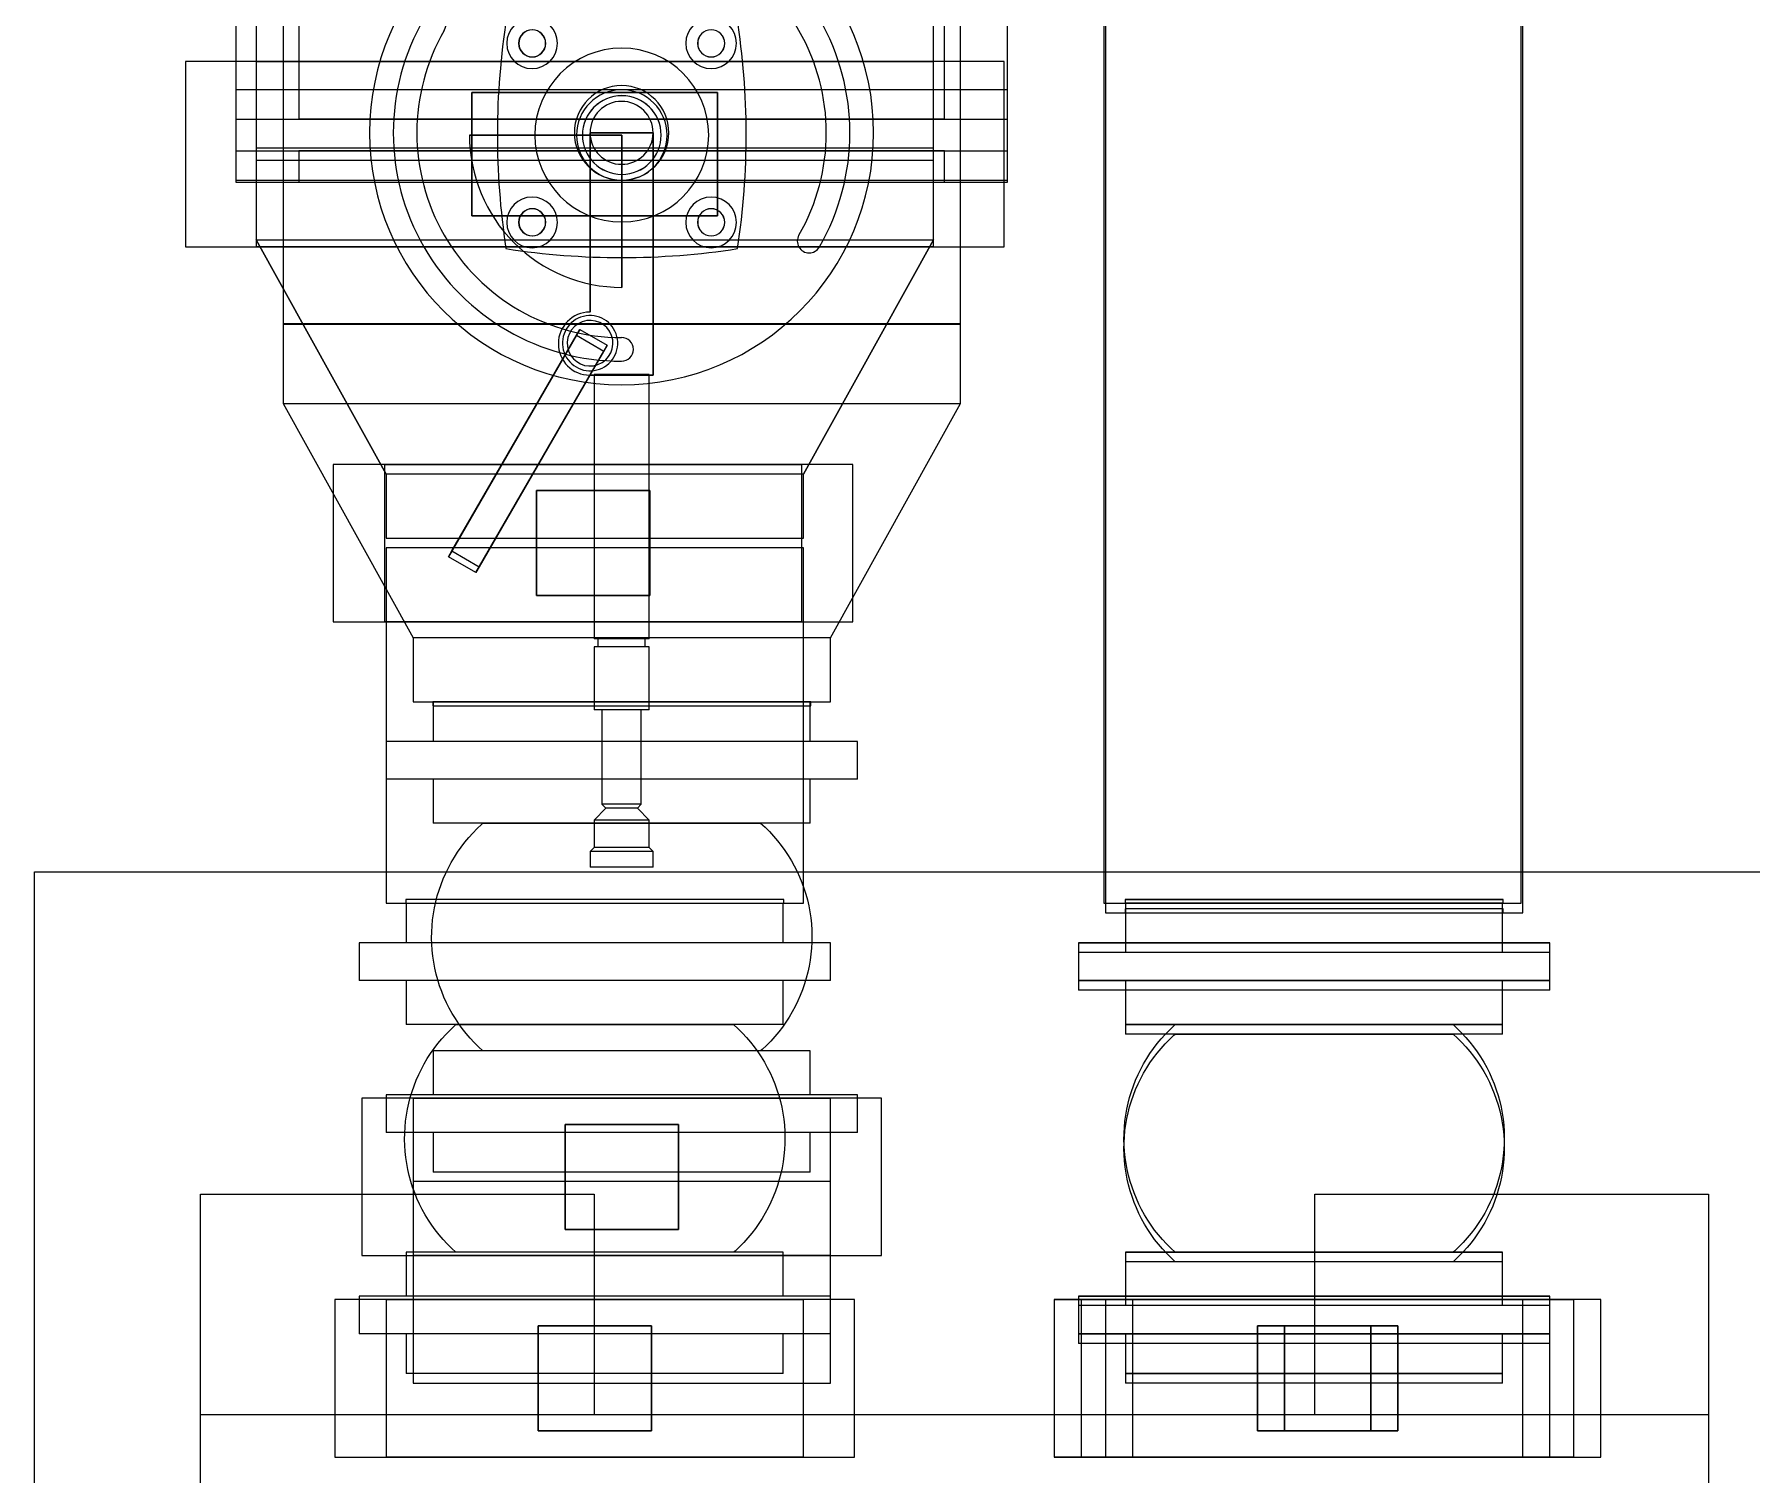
# Model space of a CAD drawing. Header units: metres. Extents: x 31.9 to 125.9, y -29 to 44.
# Drawn here: x 74.252 to 74.945, y -6.137 to -5.556 of the extents above; entities that cross this region are included whole.
import ezdxf

# ---------------------------------------------------------------- set-up
doc = ezdxf.new("R2010")
doc.units = ezdxf.units.M
for name, color, linetype, lineweight in [('A-FLOR', 7, 'Continuous', 9), ('M-EQPM', 7, 'Continuous', 18), ('P-PIPE', 7, 'Continuous', 18)]:
    doc.layers.add(name, color=color, linetype=linetype, lineweight=lineweight)

# ---------------------------------------------------------------- blocks, each defined once
blk = doc.blocks.new('Heat_Exchanger-Plate_and_Frame-Taco-PF060_062 - PF060_062F-1966333-NIVEL 09')
at = {"layer": 'M-EQPM', "color": 11, "true_color": 0xff8080}
for p, q in [((-0.304, -1.32), (-0.304, -1.193)), ((0.304, -1.193), (0.304, -1.32)), ((0.304, -1.2311), (-0.304, -1.2311)), ((-0.14525, -1.2311), (-0.14525, -1.32)), ((0.14525, -1.32), (0.14525, -1.2311)), ((-0.14525, -1.32), (-0.304, -1.32)), ((0.304, -1.32), (0.14525, -1.32))]:
    blk.add_line(p, q, dxfattribs=at)
blk = doc.blocks.new('Victaulic-IPS-Vic-300 MasterSeal Butterfly Valve LH - Standard-2399151-NIVEL 09')
at = {"layer": 'P-PIPE', "color": 11, "true_color": 0xff8080}
for p, q in [((-0.00546, 0.15557), (-0.04966, 0.15557)), ((-0.04966, 0), (-0.04966, 0.15557)), ((-0.01737, 0.15557), (-0.01737, -0.15558)), ((0.01915, 0.15557), (-0.01737, 0.15557)), ((0.01915, 0.15557), (-0.01737, 0.15557)), ((-0.00546, 0), (-0.00546, 0.15557)), ((0.01994, 0.15557), (0.00724, 0.15557)), ((0.00724, 0), (0.00724, 0.15557)), ((0.01915, -0.15558), (0.01915, 0.15557)), ((0.01994, 0), (0.01994, 0.15557)), ((0.07709, 0.13652), (-0.08547, 0.13652)), ((-0.08547, 0.13652), (-0.08547, -0.13653)), ((-0.08547, 0.13652), (-0.08547, -0.13653)), ((0.07709, -0.13653), (0.07709, 0.13652)), ((0.07709, -0.13653), (0.07709, 0.13652)), ((-0.00546, 0.13018), (-0.04966, 0.13018)), ((-0.04966, 0), (-0.04966, 0.13018)), ((-0.00546, 0.13018), (-0.00546, 0)), ((0.01994, 0.13018), (0.00724, 0.13018)), ((0.00724, 0.13018), (0.00724, 0)), ((0.01994, 0), (0.01994, 0.13018)), ((-0.09409, 0.04555), (-0.09543, 0.04268)), ((-0.09543, 0.04268), (-0.08392, 0.03731)), ((-0.08258, 0.04019), (-0.09409, 0.04555)), ((-0.07879, 0.03842), (-0.09151, 0.04435)), ((-0.09285, 0.04148), (-0.08013, 0.03554)), ((-0.08392, 0.03731), (-0.08258, 0.04019)), ((-0.08258, 0.04019), (-0.08392, 0.03731)), ((-0.07545, 0.03336), (-0.08392, 0.03731)), ((-0.08258, 0.04019), (-0.07411, 0.03624)), ((-0.08013, 0.03554), (-0.07924, 0.03513)), ((-0.07924, 0.03513), (-0.06652, 0.02919)), ((-0.0779, 0.038), (-0.07879, 0.03842)), ((-0.06517, 0.03207), (-0.0779, 0.038)), ((-0.07411, 0.03624), (-0.07545, 0.03336)), ((-0.07545, 0.03336), (-0.07411, 0.03624)), ((-0.0626, 0.03087), (-0.07411, 0.03624)), ((-0.07545, 0.03336), (-0.06394, 0.02799)), ((-0.06394, 0.02799), (-0.0626, 0.03087)), ((0.09771, 0.01263), (0, 0.01263)), ((0, 0.01263), (0, -0.01277)), ((0, -0.01277), (0, 0.01263)), ((0, 0.01263), (0.09771, 0.01263)), ((0.20409, 0.01104), (0.09752, 0.01104)), ((0.09752, 0.01104), (0.09752, -0.00007)), ((0.09771, -0.01288), (0.09771, 0.01263)), ((0.09771, 0.01263), (0.09771, -0.01288)), ((0.20409, 0.01104), (0.20409, -0.00007)), ((0.20726, 0.00945), (0.20409, 0.00945)), ((0.20409, 0.00945), (0.20409, -0.00007)), ((0.23266, 0.01104), (0.20726, 0.01104)), ((0.20726, 0.01104), (0.20726, -0.00007)), ((0.20726, 0.00945), (0.20726, -0.00007)), ((0.23266, 0.01104), (0.23266, -0.00007)), ((0.27076, 0.00787), (0.23266, 0.00787)), ((0.23266, 0.00787), (0.23266, -0.00007)), ((0.27235, 0.00628), (0.27076, 0.00787)), ((0.27076, 0.00787), (0.27076, -0.00007)), ((0.27711, 0.01104), (0.27235, 0.00628)), ((0.28823, 0.01104), (0.27711, 0.01104)), ((0.27711, 0.01104), (0.27711, -0.00007)), ((0.28981, 0.01263), (0.28823, 0.01104)), ((0.28823, 0.01104), (0.28823, -0.00007)), ((0.29616, 0.01263), (0.28981, 0.01263)), ((0.28981, 0.01263), (0.28981, -0.00007)), ((0.29616, 0.01263), (0.29616, -0.00007)), ((0.27235, 0.00628), (0.27235, -0.00007)), ((-0.04966, -0.15558), (-0.04966, 0)), ((-0.04966, -0.13018), (-0.04966, 0)), ((-0.00546, 0), (-0.00546, -0.13018)), ((-0.00546, -0.15558), (-0.00546, 0)), ((0.00724, 0), (0.00724, -0.13018)), ((0.00724, -0.15558), (0.00724, 0)), ((0.01994, -0.13018), (0.01994, 0)), ((0.01994, -0.15558), (0.01994, 0)), ((0.07928, -0.01691), (0.08563, -0.00591)), ((0.088, -0.00727), (0.08563, -0.00591)), ((0.08563, -0.00591), (0.17496, -0.05748)), ((0.09752, -0.00007), (0.09752, -0.01118)), ((0.20409, -0.00007), (0.20409, -0.01118)), ((0.20409, -0.00007), (0.20409, -0.0096)), ((0.20726, -0.00007), (0.20726, -0.0096)), ((0.20726, -0.00007), (0.20726, -0.01118)), ((0.23266, -0.00007), (0.23266, -0.01118)), ((0.23266, -0.00007), (0.23266, -0.00801)), ((0.27076, -0.00007), (0.27076, -0.00801)), ((0.27076, -0.00801), (0.27235, -0.00642)), ((0.27235, -0.00007), (0.27235, -0.00642)), ((0.27235, -0.00642), (0.27711, -0.01118)), ((0.27711, -0.00007), (0.27711, -0.01118)), ((0.28823, -0.00007), (0.28823, -0.01118)), ((0.28981, -0.00007), (0.28981, -0.01277)), ((0.29616, -0.00007), (0.29616, -0.01277)), ((0, -0.01277), (0.07231, -0.01277)), ((0.07231, -0.01277), (0, -0.01277)), ((0.08165, -0.01827), (0.088, -0.00727)), ((0.17733, -0.05885), (0.088, -0.00727)), ((0.09752, -0.01118), (0.20409, -0.01118)), ((0.20409, -0.0096), (0.20726, -0.0096)), ((0.20726, -0.01118), (0.23266, -0.01118)), ((0.23266, -0.00801), (0.27076, -0.00801)), ((0.27711, -0.01118), (0.28823, -0.01118)), ((0.28823, -0.01118), (0.28981, -0.01277)), ((0.28981, -0.01277), (0.29616, -0.01277)), ((0.16861, -0.06848), (0.07928, -0.01691)), ((0.07928, -0.01691), (0.08165, -0.01827)), ((0.08165, -0.01827), (0.17098, -0.06985)), ((0.16861, -0.06848), (0.17496, -0.05748)), ((0.17733, -0.05885), (0.17098, -0.06985)), ((0.17496, -0.05748), (0.17733, -0.05885)), ((0.17098, -0.06985), (0.16861, -0.06848)), ((-0.04966, -0.13018), (-0.00546, -0.13018)), ((0.00724, -0.13018), (0.01994, -0.13018)), ((-0.08547, -0.13653), (0.07709, -0.13653)), ((-0.04966, -0.15558), (-0.00546, -0.15558)), ((-0.01737, -0.15558), (0.01915, -0.15558)), ((-0.01737, -0.15558), (0.01915, -0.15558)), ((0.00724, -0.15558), (0.01994, -0.15558))]:
    blk.add_line(p, q, dxfattribs=at)
at = {"layer": 'P-PIPE', "color": 11, "lineweight": 9, "true_color": 0xff8080}
for p, q in [((0.00089, -0.06144), (0.00089, 0)), ((0.00089, 0), (0.06233, 0)), ((0.06233, 0), (0.00089, 0)), ((0.00089, 0), (0.00089, -0.06144)), ((0.06233, 0), (0.00089, 0)), ((0.00089, 0), (0.00089, -0.06144)), ((0.00089, -0.06144), (0.00089, 0)), ((0.00089, 0), (0.06233, 0))]:
    blk.add_line(p, q, dxfattribs=at)
at = {"layer": 'P-PIPE', "color": 11, "true_color": 0xff8080}
for centre, radius, start, end in [((0, -0.00007), 0.1016, 0, 180), ((0, -0.00007), 0.1016, 0, 180), ((0, -0.00007), 0.09207, 60, 180), ((0, -0.00007), 0.09207, 60, 180), ((0, -0.00007), 0.08255, 60, 180), ((0, -0.00007), 0.08255, 60, 180), ((0.04366, 0.07554), 0.00476, 240, 60), ((0.04366, 0.07554), 0.00476, 240, 60), ((0.00089, -0.25325), 0.30342, 81.3178, 98.97629), ((0.00089, -0.25325), 0.30342, 81.3178, 98.97629), ((-0.07901, 0.03677), 0.00794, 335, 155), ((-0.07901, 0.03677), 0.00794, 335, 155), ((-0.07901, 0.03677), 0.00794, 335, 155), ((-0.07901, 0.03677), 0.00635, 335, 155), ((0.25339, 0), 0.30342, 171.19363, 188.80637), ((0.25339, 0), 0.30342, 171.19363, 188.80637), ((-0.0361, 0.03603), 0.01022, 0, 180), ((-0.0361, 0.03603), 0.01022, 0, 180), ((0.0361, 0.03603), 0.01022, 0, 180), ((0.0361, 0.03603), 0.01022, 0, 180), ((-0.25311, 0), 0.30342, 351.14794, 8.85206), ((-0.25311, 0), 0.30342, 351.14794, 8.85206), ((-0.07901, 0.03677), 0.00794, 155, 335), ((-0.07901, 0.03677), 0.00794, 155, 335), ((-0.07901, 0.03677), 0.00794, 155, 335), ((-0.07901, 0.03677), 0.00635, 155, 335), ((-0.07901, 0.03677), 0.00476, 155, 335), ((-0.07901, 0.03677), 0.00476, 155, 335), ((-0.07901, 0.03677), 0.00467, 155, 335), ((-0.07901, 0.03677), 0.00476, 335, 155), ((-0.07901, 0.03677), 0.00476, 335, 155), ((-0.07901, 0.03677), 0.00467, 335, 155), ((-0.0361, 0.03603), 0.01022, 180, 0), ((-0.0361, 0.03603), 0.01022, 180, 0), ((-0.0361, 0.03603), 0.00546, 0, 180), ((-0.0361, 0.03603), 0.00546, 0, 180), ((-0.0361, 0.03603), 0.00546, 180, 0), ((-0.0361, 0.03603), 0.00546, 180, 0), ((-0.03606, 0.03606), 0.00546, 0, 180), ((-0.03606, 0.03606), 0.00546, 0, 180), ((-0.03606, 0.03606), 0.00546, 180, 360), ((-0.03606, 0.03606), 0.00546, 180, 360), ((0.00089, 0), 0.03505, 0, 180), ((0.00089, 0), 0.03505, 360, 180), ((0.0361, 0.03603), 0.01022, 180, 360), ((0.0361, 0.03603), 0.01022, 180, 0), ((0.03606, 0.03606), 0.00546, 0, 180), ((0.03606, 0.03606), 0.00546, 360, 180), ((0.03606, 0.03606), 0.00546, 180, 0), ((0.03606, 0.03606), 0.00546, 180, 360), ((0.0361, 0.03603), 0.00546, 0, 180), ((0.0361, 0.03603), 0.00546, 0, 180), ((0.0361, 0.03603), 0.00546, 180, 360), ((0.0361, 0.03603), 0.00546, 180, 0), ((0, -0.00007), 0.01905, 0, 180), ((0, -0.00007), 0.01905, 0, 180), ((0.00089, 0), 0.01826, 360, 180), ((0.00089, 0), 0.01826, 0, 180), ((0.00089, 0), 0.01588, 360, 180), ((0.00089, 0), 0.01587, 0, 180), ((0, -0.00007), 0.0127, 0, 180), ((0.08731, -0.00007), 0.00476, 0, 180), ((0.08731, -0.00007), 0.00476, 0, 180), ((0, -0.00007), 0.1016, 180, 0), ((0, -0.00007), 0.1016, 180, 0), ((-0.08731, -0.00007), 0.00476, 180, 0), ((-0.08731, -0.00007), 0.00476, 180, 0), ((0, -0.00007), 0.09207, 240, 0), ((0, -0.00007), 0.09207, 240, 360), ((0, -0.00007), 0.08255, 240, 360), ((0, -0.00007), 0.08255, 240, 360), ((0.00089, 0), 0.03505, 180, 360), ((0.00089, 0), 0.03505, 180, 360), ((0, -0.00007), 0.01905, 180, 0), ((0, -0.00007), 0.01905, 180, 0), ((0.00089, 0), 0.01826, 180, 360), ((0.00089, 0), 0.01826, 180, 360), ((0.00089, 0), 0.01588, 180, 360), ((0.00089, 0), 0.01587, 180, 360), ((0, -0.00007), 0.0127, 180, 0), ((0.08482, -0.01277), 0.01115, 20, 200), ((0.08482, -0.01277), 0.00921, 20, 200), ((0.08501, -0.01288), 0.0127, 180, 360), ((0.08501, -0.01288), 0.0127, 180, 0), ((0.08482, -0.01277), 0.01115, 200, 20), ((0.08482, -0.01277), 0.00921, 200, 20), ((-0.0361, -0.03617), 0.01022, 0, 180), ((-0.0361, -0.03617), 0.01022, 0, 180), ((0.0361, -0.03617), 0.01022, 0, 180), ((0.0361, -0.03617), 0.01022, 0, 180), ((-0.0361, -0.03617), 0.00546, 0, 180), ((-0.0361, -0.03617), 0.00546, 0, 180), ((-0.03606, -0.03606), 0.00546, 0, 180), ((-0.03606, -0.03606), 0.00546, 0, 180), ((0.03606, -0.03606), 0.00546, 0, 180), ((0.03606, -0.03606), 0.00546, 360, 180), ((0.0361, -0.03617), 0.00546, 360, 180), ((0.0361, -0.03617), 0.00546, 0, 180), ((-0.0361, -0.03617), 0.01022, 180, 360), ((-0.0361, -0.03617), 0.01022, 180, 0), ((-0.0361, -0.03617), 0.00546, 180, 0), ((-0.0361, -0.03617), 0.00546, 180, 0), ((-0.03606, -0.03606), 0.00546, 180, 360), ((-0.03606, -0.03606), 0.00546, 180, 360), ((0.0361, -0.03617), 0.01022, 180, 360), ((0.0361, -0.03617), 0.01022, 180, 0), ((0.03606, -0.03606), 0.00546, 180, 360), ((0.03606, -0.03606), 0.00546, 180, 360), ((0.0361, -0.03617), 0.00546, 180, 360), ((0.0361, -0.03617), 0.00546, 180, 0), ((0.00089, 0.25325), 0.30342, 261.02371, 278.6822), ((0.00089, 0.25325), 0.30342, 261.02371, 278.6822), ((-0.04366, -0.07569), 0.00476, 60, 240), ((-0.04366, -0.07569), 0.00476, 60, 240)]:
    blk.add_arc(centre, radius, start, end, dxfattribs=at)
at = {"layer": 'P-PIPE', "color": 11, "lineweight": 9, "true_color": 0xff8080}
for end in [0, 360, 360, 360]:
    blk.add_arc((0.00089, 0), 0.06144, 270, end, dxfattribs=at)
blk = doc.blocks.new('C_S_L_Antivibratorio - 6 - v22 - C_S_L_Antivibratorio - 6 - v22-2363018-NIVEL 09')
at = {"layer": 'P-PIPE', "color": 1, "true_color": 0xff0000}
for p, q in [((-0.09347, 0.09505), (-0.07828, 0.09505)), ((-0.09347, -0.09505), (-0.09347, 0.09505)), ((-0.09347, -0.09505), (-0.09347, 0.09505)), ((-0.07828, -0.09505), (-0.07828, 0.09505)), ((-0.07828, -0.09505), (-0.07828, 0.09505)), ((0.04897, 0.09505), (0.06417, 0.09505)), ((0.04897, -0.09505), (0.04897, 0.09505)), ((0.04897, -0.09505), (0.04897, 0.09505)), ((0.06417, -0.09505), (0.06417, 0.09505)), ((0.06417, -0.09505), (0.06417, 0.09505)), ((-0.10948, 0.076), (-0.09347, 0.076)), ((-0.10948, 0.076), (-0.10948, -0.076)), ((-0.10948, 0.076), (-0.10948, -0.076)), ((-0.09347, -0.076), (-0.09347, 0.076)), ((-0.09347, -0.076), (-0.09347, 0.076)), ((-0.07828, 0.076), (-0.06057, 0.076)), ((-0.07828, -0.076), (-0.07828, 0.076)), ((-0.07828, -0.076), (-0.07828, 0.076)), ((-0.06057, -0.076), (-0.06057, 0.076)), ((-0.06057, -0.076), (-0.06057, 0.076)), ((0.03126, 0.076), (0.04897, 0.076)), ((0.03126, -0.076), (0.03126, 0.076)), ((0.03126, -0.076), (0.03126, 0.076)), ((0.04897, -0.076), (0.04897, 0.076)), ((0.04897, -0.076), (0.04897, 0.076)), ((0.06417, 0.076), (0.08017, 0.076)), ((0.06417, -0.076), (0.06417, 0.076)), ((0.06417, -0.076), (0.06417, 0.076)), ((0.08017, -0.076), (0.08017, 0.076)), ((0.08017, -0.076), (0.08017, 0.076)), ((-0.06057, 0.056), (-0.06057, -0.056)), ((-0.06057, 0.056), (-0.06057, -0.056)), ((0.03126, -0.056), (0.03126, 0.056)), ((0.03126, -0.056), (0.03126, 0.056)), ((-0.09347, -0.076), (-0.10948, -0.076)), ((-0.06057, -0.076), (-0.07828, -0.076)), ((0.04897, -0.076), (0.03126, -0.076)), ((0.08017, -0.076), (0.06417, -0.076)), ((-0.07828, -0.09505), (-0.09347, -0.09505)), ((0.06417, -0.09505), (0.04897, -0.09505))]:
    blk.add_line(p, q, dxfattribs=at)
at = {"layer": 'P-PIPE', "color": 1, "true_color": 0xff0000, "flags": 128}
for points in [[(0.03126, 0.056), (0.0296, 0.0578), (0.02787, 0.05954), (0.02607, 0.0612), (0.0242, 0.0628), (0.02227, 0.06431), (0.02029, 0.06575), (0.01824, 0.06711), (0.01615, 0.06838), (0.014, 0.06957), (0.01181, 0.07067), (0.00958, 0.07169), (0.00731, 0.07261), (0.005, 0.07344), (0.00266, 0.07418), (0.0003, 0.07483), (-0.00209, 0.07538), (-0.0045, 0.07583), (-0.00693, 0.07619), (-0.00937, 0.07645), (-0.01181, 0.07661), (-0.01426, 0.07668), (-0.01672, 0.07664), (-0.01917, 0.07651), (-0.02161, 0.07628), (-0.02404, 0.07596), (-0.02645, 0.07553), (-0.02885, 0.07501), (-0.03122, 0.0744), (-0.03357, 0.07369), (-0.03589, 0.07288), (-0.03817, 0.07199), (-0.04042, 0.071), (-0.04262, 0.06993), (-0.04478, 0.06877), (-0.04689, 0.06752), (-0.04895, 0.06619), (-0.05096, 0.06478), (-0.0529, 0.06328), (-0.05479, 0.06172), (-0.05661, 0.06007), (-0.05837, 0.05836), (-0.06005, 0.05658), (-0.06057, 0.056)], [(-0.06057, -0.056), (-0.05891, -0.0578), (-0.05717, -0.05954), (-0.05537, -0.0612), (-0.05351, -0.0628), (-0.05158, -0.06431), (-0.04959, -0.06575), (-0.04755, -0.06711), (-0.04545, -0.06838), (-0.04331, -0.06957), (-0.04112, -0.07067), (-0.03889, -0.07169), (-0.03661, -0.07261), (-0.03431, -0.07344), (-0.03197, -0.07418), (-0.0296, -0.07483), (-0.02721, -0.07538), (-0.0248, -0.07583), (-0.02238, -0.07619), (-0.01994, -0.07645), (-0.01749, -0.07661), (-0.01504, -0.07668), (-0.01259, -0.07664), (-0.01014, -0.07651), (-0.0077, -0.07628), (-0.00527, -0.07596), (-0.00285, -0.07553), (-0.00046, -0.07501), (0.00192, -0.0744), (0.00427, -0.07369), (0.00658, -0.07288), (0.00887, -0.07199), (0.01111, -0.071), (0.01332, -0.06993), (0.01548, -0.06877), (0.01759, -0.06752), (0.01965, -0.06619), (0.02165, -0.06478), (0.0236, -0.06328), (0.02548, -0.06172), (0.0273, -0.06007), (0.02906, -0.05836), (0.03074, -0.05658), (0.03126, -0.056)]]:
    blk.add_lwpolyline(points, dxfattribs=at)
blk = doc.blocks.new('C_S_L_Antivibratorio - 6 - v22 - C_S_L_Antivibratorio - 6 - v22-V90-NIVEL 09')
at = {"layer": 'P-PIPE', "color": 11, "true_color": 0xff8080}
for p, q in [((74.69237, -5.90654), (74.69237, -5.92254)), ((74.84437, -5.92254), (74.84437, -5.90654)), ((74.67332, -5.92254), (74.67332, -5.93773)), ((74.86342, -5.93773), (74.86342, -5.92254)), ((74.69237, -5.93773), (74.69237, -5.95545)), ((74.84437, -5.95545), (74.84437, -5.93773)), ((74.69237, -6.04728), (74.69237, -6.06499)), ((74.84437, -6.06499), (74.84437, -6.04728)), ((74.67332, -6.06499), (74.67332, -6.08018)), ((74.86342, -6.08018), (74.86342, -6.06499)), ((74.69237, -6.08018), (74.69237, -6.09619)), ((74.84437, -6.09619), (74.84437, -6.08018))]:
    blk.add_line(p, q, dxfattribs=at)
at = {"layer": 'P-PIPE', "color": 11, "true_color": 0xff8080, "flags": 128}
for points in [[(74.71237, -6.04728), (74.71057, -6.04561), (74.70883, -6.04388), (74.70717, -6.04208), (74.70557, -6.04021), (74.70406, -6.03829), (74.70262, -6.0363), (74.70126, -6.03426), (74.69999, -6.03216), (74.6988, -6.03002), (74.6977, -6.02783), (74.69668, -6.02559), (74.69576, -6.02332), (74.69493, -6.02102), (74.69419, -6.01868), (74.69354, -6.01631), (74.69299, -6.01392), (74.69254, -6.01151), (74.69218, -6.00909), (74.69192, -6.00665), (74.69176, -6.0042), (74.69169, -6.00175), (74.69173, -5.9993), (74.69186, -5.99685), (74.69209, -5.99441), (74.69241, -5.99198), (74.69284, -5.98956), (74.69336, -5.98716), (74.69397, -5.98479), (74.69468, -5.98244), (74.69549, -5.98012), (74.69638, -5.97784), (74.69737, -5.9756), (74.69844, -5.97339), (74.6996, -5.97123), (74.70085, -5.96912), (74.70218, -5.96706), (74.7036, -5.96506), (74.70509, -5.96311), (74.70665, -5.96122), (74.7083, -5.9594), (74.71001, -5.95765), (74.71179, -5.95596), (74.71237, -5.95545)], [(74.82437, -5.95545), (74.82617, -5.95711), (74.82791, -5.95884), (74.82957, -5.96064), (74.83117, -5.96251), (74.83268, -5.96443), (74.83412, -5.96642), (74.83548, -5.96846), (74.83675, -5.97056), (74.83794, -5.9727), (74.83904, -5.97489), (74.84006, -5.97713), (74.84098, -5.9794), (74.84181, -5.98171), (74.84255, -5.98404), (74.8432, -5.98641), (74.84375, -5.9888), (74.8442, -5.99121), (74.84456, -5.99364), (74.84482, -5.99607), (74.84498, -5.99852), (74.84505, -6.00097), (74.84501, -6.00342), (74.84488, -6.00587), (74.84465, -6.00832), (74.84433, -6.01075), (74.8439, -6.01316), (74.84338, -6.01556), (74.84277, -6.01793), (74.84206, -6.02028), (74.84125, -6.0226), (74.84036, -6.02488), (74.83937, -6.02712), (74.8383, -6.02933), (74.83714, -6.03149), (74.83589, -6.0336), (74.83456, -6.03566), (74.83315, -6.03766), (74.83165, -6.03961), (74.83009, -6.0415), (74.82844, -6.04332), (74.82673, -6.04507), (74.82495, -6.04676), (74.82437, -6.04728)]]:
    blk.add_lwpolyline(points, dxfattribs=at)
at = {"layer": 'P-PIPE', "color": 11, "true_color": 0xff8080}
for centre, major_axis, start_param, end_param in [((74.76837, -5.90654), (-0.076, 0), 0, 3.141593), ((74.76837, -5.90654), (-0.076, 0), 3.141593, 6.283185), ((74.76837, -5.92254), (-0.09505, 0), 0, 3.141593), ((74.76837, -5.92254), (-0.09505, 0), 3.141593, 6.283185), ((74.76837, -5.92254), (-0.076, 0), 0, 3.141593), ((74.76837, -5.92254), (-0.076, 0), 3.141593, 6.283185), ((74.76837, -5.93773), (-0.09505, 0), 0, 3.141593), ((74.76837, -5.93773), (-0.09505, 0), 3.141593, 6.283185), ((74.76837, -5.93773), (-0.076, 0), 0, 3.141593), ((74.76837, -5.93773), (-0.076, 0), 3.141593, 6.283185), ((74.76837, -5.95545), (-0.076, 0), 0, 3.141593), ((74.76837, -5.95545), (-0.076, 0), 3.141593, 6.283185), ((74.76837, -5.95545), (-0.056, 0), 0, 3.141593), ((74.76837, -5.95545), (-0.056, 0), 3.141593, 6.283185), ((74.76837, -6.04728), (-0.076, 0), 0, 3.141593), ((74.76837, -6.04728), (-0.076, 0), 3.141593, 6.283185), ((74.76837, -6.04728), (-0.056, 0), 0, 3.141593), ((74.76837, -6.04728), (-0.056, 0), 3.141593, 6.283185), ((74.76837, -6.06499), (-0.09505, 0), 0, 3.141593), ((74.76837, -6.06499), (-0.09505, 0), 3.141593, 6.283185), ((74.76837, -6.06499), (-0.076, 0), 0, 3.141593), ((74.76837, -6.06499), (-0.076, 0), 3.141593, 6.283185), ((74.76837, -6.08018), (-0.09505, 0), 0, 3.141593), ((74.76837, -6.08018), (-0.09505, 0), 3.141593, 6.283185), ((74.76837, -6.08018), (-0.076, 0), 0, 3.141593), ((74.76837, -6.08018), (-0.076, 0), 3.141593, 6.283185), ((74.76837, -6.09619), (-0.076, 0), 0, 3.141593), ((74.76837, -6.09619), (-0.076, 0), 3.141593, 6.283185)]:
    blk.add_ellipse(centre, major_axis=major_axis, ratio=0.000002, start_param=start_param, end_param=end_param, dxfattribs=at)
blk = doc.blocks.new('Non-Connector - AC-2755862-NIVEL 09')
at = {"layer": 'P-PIPE', "color": 11, "true_color": 0xff8080}
for p, q in [((74.69217, -5.90495), (74.69217, -5.90653)), ((74.84457, -5.90654), (74.84457, -5.90495))]:
    blk.add_line(p, q, dxfattribs=at)
for centre, start_param, end_param in [((74.76837, -5.90495), 3.141593, 6.283185), ((74.76837, -5.90495), 0, 3.141593), ((74.76837, -5.90654), 0, 3.141593), ((74.76837, -5.90654), 3.141593, 6.283185)]:
    blk.add_ellipse(centre, major_axis=(-0.0762, 0), ratio=0.000002, start_param=start_param, end_param=end_param, dxfattribs=at)
blk = doc.blocks.new('C_S_L_Antivibratorio - 6 - v22 - C_S_L_Antivibratorio - 6 - v22-V146-NIVEL 09')
at = {"layer": 'P-PIPE', "color": 11, "true_color": 0xff8080}
for p, q in [((-0.09347, 0.09505), (-0.07828, 0.09505)), ((-0.09347, -0.09505), (-0.09347, 0.09505)), ((-0.09347, -0.09505), (-0.09347, 0.09505)), ((-0.07828, -0.09505), (-0.07828, 0.09505)), ((-0.07828, -0.09505), (-0.07828, 0.09505)), ((0.04897, 0.09505), (0.06417, 0.09505)), ((0.04897, -0.09505), (0.04897, 0.09505)), ((0.04897, -0.09505), (0.04897, 0.09505)), ((0.06417, -0.09505), (0.06417, 0.09505)), ((0.06417, -0.09505), (0.06417, 0.09505)), ((-0.10948, 0.076), (-0.09347, 0.076)), ((-0.10948, 0.076), (-0.10948, -0.076)), ((-0.10948, 0.076), (-0.10948, -0.076)), ((-0.09347, -0.076), (-0.09347, 0.076)), ((-0.09347, -0.076), (-0.09347, 0.076)), ((-0.07828, 0.076), (-0.06057, 0.076)), ((-0.07828, -0.076), (-0.07828, 0.076)), ((-0.07828, -0.076), (-0.07828, 0.076)), ((-0.06057, -0.076), (-0.06057, 0.076)), ((-0.06057, -0.076), (-0.06057, 0.076)), ((0.03126, 0.076), (0.04897, 0.076)), ((0.03126, -0.076), (0.03126, 0.076)), ((0.03126, -0.076), (0.03126, 0.076)), ((0.04897, -0.076), (0.04897, 0.076)), ((0.04897, -0.076), (0.04897, 0.076)), ((0.06417, 0.076), (0.08017, 0.076)), ((0.06417, -0.076), (0.06417, 0.076)), ((0.06417, -0.076), (0.06417, 0.076)), ((0.08017, -0.076), (0.08017, 0.076)), ((0.08017, -0.076), (0.08017, 0.076)), ((-0.06057, 0.056), (-0.06057, -0.056)), ((-0.06057, 0.056), (-0.06057, -0.056)), ((0.03126, -0.056), (0.03126, 0.056)), ((0.03126, -0.056), (0.03126, 0.056)), ((-0.09347, -0.076), (-0.10948, -0.076)), ((-0.06057, -0.076), (-0.07828, -0.076)), ((0.04897, -0.076), (0.03126, -0.076)), ((0.08017, -0.076), (0.06417, -0.076)), ((-0.07828, -0.09505), (-0.09347, -0.09505)), ((0.06417, -0.09505), (0.04897, -0.09505))]:
    blk.add_line(p, q, dxfattribs=at)
at = {"layer": 'P-PIPE', "color": 11, "true_color": 0xff8080, "flags": 128}
for points in [[(0.03126, 0.056), (0.0296, 0.0578), (0.02787, 0.05954), (0.02607, 0.0612), (0.0242, 0.0628), (0.02227, 0.06431), (0.02029, 0.06575), (0.01824, 0.06711), (0.01615, 0.06838), (0.014, 0.06957), (0.01181, 0.07067), (0.00958, 0.07169), (0.00731, 0.07261), (0.005, 0.07344), (0.00266, 0.07418), (0.0003, 0.07483), (-0.00209, 0.07538), (-0.0045, 0.07583), (-0.00693, 0.07619), (-0.00937, 0.07645), (-0.01181, 0.07661), (-0.01426, 0.07668), (-0.01672, 0.07664), (-0.01917, 0.07651), (-0.02161, 0.07628), (-0.02404, 0.07596), (-0.02645, 0.07553), (-0.02885, 0.07501), (-0.03122, 0.0744), (-0.03357, 0.07369), (-0.03589, 0.07288), (-0.03817, 0.07199), (-0.04042, 0.071), (-0.04262, 0.06993), (-0.04478, 0.06877), (-0.04689, 0.06752), (-0.04895, 0.06619), (-0.05096, 0.06478), (-0.0529, 0.06328), (-0.05479, 0.06172), (-0.05661, 0.06007), (-0.05837, 0.05836), (-0.06005, 0.05658), (-0.06057, 0.056)], [(-0.06057, -0.056), (-0.05891, -0.0578), (-0.05717, -0.05954), (-0.05537, -0.0612), (-0.05351, -0.0628), (-0.05158, -0.06431), (-0.04959, -0.06575), (-0.04755, -0.06711), (-0.04545, -0.06838), (-0.04331, -0.06957), (-0.04112, -0.07067), (-0.03889, -0.07169), (-0.03661, -0.07261), (-0.03431, -0.07344), (-0.03197, -0.07418), (-0.0296, -0.07483), (-0.02721, -0.07538), (-0.0248, -0.07583), (-0.02238, -0.07619), (-0.01994, -0.07645), (-0.01749, -0.07661), (-0.01504, -0.07668), (-0.01259, -0.07664), (-0.01014, -0.07651), (-0.0077, -0.07628), (-0.00527, -0.07596), (-0.00285, -0.07553), (-0.00046, -0.07501), (0.00192, -0.0744), (0.00427, -0.07369), (0.00658, -0.07288), (0.00887, -0.07199), (0.01111, -0.071), (0.01332, -0.06993), (0.01548, -0.06877), (0.01759, -0.06752), (0.01965, -0.06619), (0.02165, -0.06478), (0.0236, -0.06328), (0.02548, -0.06172), (0.0273, -0.06007), (0.02906, -0.05836), (0.03074, -0.05658), (0.03126, -0.056)]]:
    blk.add_lwpolyline(points, dxfattribs=at)
blk = doc.blocks.new('Non-Connector - AC-V147-NIVEL 09')
at = {"layer": 'P-PIPE', "color": 1, "true_color": 0xff0000}
for p, q in [((0.00159, 0.0762), (0, 0.0762)), ((0, 0.0762), (0, -0.0762)), ((0, 0.0762), (0, -0.0762)), ((0.00159, -0.0762), (0.00159, 0.0762)), ((0.00159, -0.0762), (0.00159, 0.0762)), ((0, -0.0762), (0.00159, -0.0762))]:
    blk.add_line(p, q, dxfattribs=at)
blk = doc.blocks.new('Non-Connector - AC-V148-NIVEL 09')
at = {"layer": 'P-PIPE', "color": 11, "true_color": 0xff8080}
for p, q in [((0.00159, 0.0762), (0, 0.0762)), ((0, 0.0762), (0, -0.0762)), ((0, 0.0762), (0, -0.0762)), ((0.00159, -0.0762), (0.00159, 0.0762)), ((0.00159, -0.0762), (0.00159, 0.0762)), ((0, -0.0762), (0.00159, -0.0762))]:
    blk.add_line(p, q, dxfattribs=at)
blk = doc.blocks.new('Victaulic-IPS-Rigid Coupling Style 07-W07-107 - Standard-V149-NIVEL 09')
at = {"layer": 'P-PIPE', "color": 11, "true_color": 0xff8080}
for p, q in [((0.03175, 0.10478), (-0.03175, 0.10478)), ((-0.03175, 0.10478), (-0.03175, -0.10477)), ((-0.03175, 0.10478), (-0.03175, -0.10477)), ((0.03175, -0.10477), (0.03175, 0.10478)), ((0.03175, -0.10477), (0.03175, 0.10478)), ((0.03175, 0.08414), (-0.03175, 0.08414)), ((-0.03175, -0.08414), (-0.03175, 0.08414)), ((-0.03175, -0.08414), (-0.03175, 0.08414)), ((0.03175, 0.08414), (0.03175, -0.08414)), ((0.03175, 0.08414), (0.03175, -0.08414)), ((-0.02117, 0.02286), (-0.02117, -0.02286)), ((0.02117, 0.02286), (-0.02117, 0.02286)), ((0.02117, 0.02286), (-0.02117, 0.02286)), ((0.02117, 0.02286), (-0.02117, 0.02286)), ((-0.02117, 0.02286), (0.02117, 0.02286)), ((-0.02117, -0.02286), (-0.02117, 0.02286)), ((-0.02117, -0.02286), (-0.02117, 0.02286)), ((0.02117, -0.02286), (0.02117, 0.02286)), ((0.02117, 0.02286), (0.02117, -0.02286)), ((0.02117, 0.02286), (0.02117, -0.02286)), ((-0.02117, -0.02286), (0.02117, -0.02286)), ((0.02117, -0.02286), (-0.02117, -0.02286)), ((-0.02117, -0.02286), (0.02117, -0.02286)), ((-0.02117, -0.02286), (0.02117, -0.02286)), ((-0.03175, -0.08414), (0.03175, -0.08414)), ((-0.03175, -0.10477), (0.03175, -0.10477))]:
    blk.add_line(p, q, dxfattribs=at)
blk = doc.blocks.new('Victaulic-IPS-Rigid Coupling Style 07-W07-107 - Standard-V88-NIVEL 09')
at = {"layer": 'P-PIPE', "color": 11, "true_color": 0xff8080}
for p, q in [((74.66291, -4.41403), (74.66291, -4.47753)), ((74.68355, -4.41403), (74.68355, -4.47753)), ((74.85182, -4.47754), (74.85182, -4.41404)), ((74.87246, -4.47754), (74.87246, -4.41404)), ((74.79054, -4.42462), (74.74482, -4.42462)), ((74.74482, -4.42462), (74.74482, -4.46695)), ((74.74482, -4.46695), (74.74482, -4.42462)), ((74.74482, -4.42462), (74.74482, -4.46695)), ((74.74482, -4.42462), (74.74482, -4.46695)), ((74.79054, -4.46695), (74.79054, -4.42462)), ((74.79054, -4.46695), (74.79054, -4.42462)), ((74.79054, -4.46695), (74.79054, -4.42462)), ((74.79054, -4.42462), (74.79054, -4.46695)), ((74.74482, -4.46695), (74.79054, -4.46695))]:
    blk.add_line(p, q, dxfattribs=at)
for centre, major_axis, start_param, end_param in [((74.76768, -4.41403), (-0.10477, 0), 0, 3.141593), ((74.76768, -4.41403), (-0.10477, 0), 3.141593, 6.283185), ((74.76768, -4.41403), (-0.08414, 0), 0, 3.141593), ((74.76768, -4.41403), (-0.08414, 0), 3.141593, 6.283185), ((74.76768, -4.42462), (-0.10477, 0), 4.492438, 4.93234), ((74.76768, -4.42462), (-0.10477, 0), 1.350845, 1.790747), ((74.76768, -4.46695), (-0.10477, 0), 1.350845, 1.790747), ((74.76768, -4.46695), (-0.10477, 0), 4.492438, 4.93234), ((74.76768, -4.47753), (-0.10477, 0), 3.141593, 6.283185), ((74.76768, -4.47753), (-0.10477, 0), 0, 3.141593), ((74.76768, -4.47753), (-0.08414, 0), 0, 3.141593), ((74.76768, -4.47753), (-0.08414, 0), 3.141593, 6.283185)]:
    blk.add_ellipse(centre, major_axis=major_axis, ratio=0.000002, start_param=start_param, end_param=end_param, dxfattribs=at)
blk = doc.blocks.new('Victaulic-IPS-Rigid Coupling Style 07-W07-107 - Standard-2754504-NIVEL 09')
at = {"layer": 'P-PIPE', "color": 1, "true_color": 0xff0000}
for p, q in [((0.03175, 0.10478), (-0.03175, 0.10478)), ((-0.03175, 0.10478), (-0.03175, -0.10477)), ((-0.03175, 0.10478), (-0.03175, -0.10477)), ((0.03175, -0.10477), (0.03175, 0.10478)), ((0.03175, -0.10477), (0.03175, 0.10478)), ((0.03175, 0.08414), (-0.03175, 0.08414)), ((-0.03175, -0.08414), (-0.03175, 0.08414)), ((-0.03175, -0.08414), (-0.03175, 0.08414)), ((0.03175, 0.08414), (0.03175, -0.08414)), ((0.03175, 0.08414), (0.03175, -0.08414)), ((-0.02117, 0.02286), (-0.02117, -0.02286)), ((0.02117, 0.02286), (-0.02117, 0.02286)), ((0.02117, 0.02286), (-0.02117, 0.02286)), ((0.02117, 0.02286), (-0.02117, 0.02286)), ((-0.02117, 0.02286), (0.02117, 0.02286)), ((-0.02117, -0.02286), (-0.02117, 0.02286)), ((-0.02117, -0.02286), (-0.02117, 0.02286)), ((0.02117, -0.02286), (0.02117, 0.02286)), ((0.02117, 0.02286), (0.02117, -0.02286)), ((0.02117, 0.02286), (0.02117, -0.02286)), ((-0.02117, -0.02286), (0.02117, -0.02286)), ((0.02117, -0.02286), (-0.02117, -0.02286)), ((-0.02117, -0.02286), (0.02117, -0.02286)), ((-0.02117, -0.02286), (0.02117, -0.02286)), ((-0.03175, -0.08414), (0.03175, -0.08414)), ((-0.03175, -0.10477), (0.03175, -0.10477))]:
    blk.add_line(p, q, dxfattribs=at)
blk = doc.blocks.new('Victaulic-IPS-Rigid Coupling Style 07-W07-107 - Standard-V140-NIVEL 09')
at = {"layer": 'P-PIPE', "color": 1, "true_color": 0xff0000}
for p, q in [((0.037338, 0.1651), (-0.037338, 0.1651)), ((-0.037338, 0.1651), (-0.037338, -0.1651)), ((-0.037338, 0.1651), (-0.037338, -0.1651)), ((0.037338, -0.1651), (0.037338, 0.1651)), ((0.037338, -0.1651), (0.037338, 0.1651)), ((0.037338, 0.136525), (-0.037338, 0.136525)), ((-0.037338, -0.136525), (-0.037338, 0.136525)), ((-0.037338, -0.136525), (-0.037338, 0.136525)), ((0.037338, 0.136525), (0.037338, -0.136525)), ((0.037338, 0.136525), (0.037338, -0.136525)), ((-0.024892, 0.04953), (-0.024892, -0.04953)), ((0.024892, 0.04953), (-0.024892, 0.04953)), ((0.024892, 0.04953), (-0.024892, 0.04953)), ((0.024892, 0.04953), (-0.024892, 0.04953)), ((-0.024892, 0.04953), (0.024892, 0.04953)), ((-0.024892, -0.04953), (-0.024892, 0.04953)), ((-0.024892, -0.04953), (-0.024892, 0.04953)), ((0.024892, -0.04953), (0.024892, 0.04953)), ((0.024892, 0.04953), (0.024892, -0.04953)), ((0.024892, 0.04953), (0.024892, -0.04953)), ((-0.024892, -0.04953), (0.024892, -0.04953)), ((0.024892, -0.04953), (-0.024892, -0.04953)), ((-0.024892, -0.04953), (0.024892, -0.04953)), ((-0.024892, -0.04953), (0.024892, -0.04953)), ((-0.037338, -0.136525), (0.037338, -0.136525)), ((-0.037338, -0.1651), (0.037338, -0.1651))]:
    blk.add_line(p, q, dxfattribs=at)

msp = doc.modelspace()

# ---------------------------------------------------------------- linework, layer by layer
at = {"layer": 'A-FLOR', "color": 253, "true_color": 0xaaaaaa}
for p, q in [((74.25232, -5.8938), (75.05232, -5.8938)), ((74.25232, -8.7938), (74.25232, -5.8938))]:
    msp.add_line(p, q, dxfattribs=at)
at = {"layer": 'P-PIPE', "color": 11, "true_color": 0xff8080}
for p, q in [((74.68355, -4.44769), (74.68354, -5.90653)), ((74.85182, -5.90653), (74.85182, -4.44769)), ((74.35266, -5.67292), (74.35266, -5.70496)), ((74.62571, -5.67292), (74.35266, -5.67292)), ((74.62571, -5.67292), (74.35266, -5.67292)), ((74.62571, -5.70496), (74.62571, -5.67292)), ((74.35266, -5.70496), (74.40505, -5.79948)), ((74.35266, -5.70496), (74.62571, -5.70496)), ((74.35266, -5.70496), (74.62571, -5.70496)), ((74.57333, -5.79948), (74.62571, -5.70496)), ((74.40505, -5.79948), (74.40505, -5.82532)), ((74.57333, -5.79948), (74.40505, -5.79948)), ((74.57333, -5.79948), (74.40505, -5.79948)), ((74.57333, -5.82532), (74.57333, -5.79948)), ((74.40505, -5.82532), (74.57333, -5.82532)), ((74.40505, -5.82532), (74.57333, -5.82532)), ((74.68354, -5.90653), (74.85182, -5.90653)), ((74.40505, -6.01879), (74.40505, -6.09998)), ((74.57333, -6.01879), (74.40505, -6.01879)), ((74.57333, -6.09998), (74.57333, -6.01879)), ((74.40505, -6.09998), (74.57333, -6.09998))]:
    msp.add_line(p, q, dxfattribs=at)
at = {"layer": 'P-PIPE', "color": 1, "true_color": 0xff0000}
for p, q in [((74.68423, -5.2967), (74.68423, -5.91034)), ((74.85251, -5.91034), (74.85251, -5.2967)), ((74.34178, -5.38804), (74.34178, -5.60188)), ((74.61483, -5.60188), (74.61483, -5.38804)), ((74.34178, -5.60188), (74.61483, -5.60188)), ((74.34178, -5.60696), (74.34178, -5.639)), ((74.61483, -5.60696), (74.34178, -5.60696)), ((74.61483, -5.60696), (74.34178, -5.60696)), ((74.61483, -5.639), (74.61483, -5.60696)), ((74.39416, -5.73352), (74.34178, -5.639)), ((74.34178, -5.639), (74.39416, -5.73352)), ((74.34178, -5.639), (74.61483, -5.639)), ((74.34178, -5.639), (74.61483, -5.639)), ((74.61483, -5.639), (74.56244, -5.73352)), ((74.56244, -5.73352), (74.61483, -5.639)), ((74.39416, -5.73352), (74.39416, -5.75936)), ((74.56244, -5.73352), (74.39416, -5.73352)), ((74.56244, -5.73352), (74.39416, -5.73352)), ((74.56244, -5.75936), (74.56244, -5.73352)), ((74.39416, -5.75936), (74.56244, -5.75936)), ((74.39416, -5.75936), (74.56244, -5.75936)), ((74.39416, -5.76317), (74.39416, -5.90653)), ((74.56244, -5.76317), (74.39416, -5.76317)), ((74.56244, -5.90653), (74.56244, -5.76317)), ((74.39416, -5.90653), (74.56244, -5.90653)), ((74.68423, -5.91034), (74.85251, -5.91034))]:
    msp.add_line(p, q, dxfattribs=at)

# ---------------------------------------------------------------- block references
at = {"layer": 'M-EQPM', "color": 11, "true_color": 0xff8080, "rotation": 180}
msp.add_blockref('Heat_Exchanger-Plate_and_Frame-Taco-PF060_062 - PF060_062F-1966333-NIVEL 09', (74.62334, -7.3438), dxfattribs=at)
at = {"layer": 'P-PIPE', "color": 11, "true_color": 0xff8080}
for name, p, rotation in [('Victaulic-IPS-Vic-300 MasterSeal Butterfly Valve LH - Standard-2399151-NIVEL 09', (74.48919, -5.59584), 270), ('Non-Connector - AC-V148-NIVEL 09', (74.48919, -5.82532), 270), ('Victaulic-IPS-Rigid Coupling Style 07-W07-107 - Standard-V149-NIVEL 09', (74.48919, -6.01688), 270), ('Victaulic-IPS-Rigid Coupling Style 07-W07-107 - Standard-V149-NIVEL 09', (74.4783, -6.09809), 90), ('Victaulic-IPS-Rigid Coupling Style 07-W07-107 - Standard-V149-NIVEL 09', (74.77926, -6.09809), 90)]:
    msp.add_blockref(name, p, dxfattribs=dict(at, rotation=rotation))
at = {"layer": 'P-PIPE', "color": 1, "true_color": 0xff0000}
for name, p, rotation in [('Victaulic-IPS-Rigid Coupling Style 07-W07-107 - Standard-V140-NIVEL 09', (74.4783, -5.60442), 90.00002838955221), ('Victaulic-IPS-Rigid Coupling Style 07-W07-107 - Standard-2754504-NIVEL 09', (74.47761, -5.76127), 270.0000283895522), ('Non-Connector - AC-V147-NIVEL 09', (74.4783, -5.90654), 90.00002838955595), ('Non-Connector - AC-V147-NIVEL 09', (74.76837, -5.91035), 90)]:
    msp.add_blockref(name, p, dxfattribs=dict(at, rotation=rotation))
at = {"layer": 'P-PIPE', "color": 11, "true_color": 0xff8080, "extrusion": (0, 0, -1), "rotation": 270}
msp.add_blockref('C_S_L_Antivibratorio - 6 - v22 - C_S_L_Antivibratorio - 6 - v22-V146-NIVEL 09', (-74.48919, -5.9348), dxfattribs=at)
at = {"layer": 'P-PIPE', "color": 1, "true_color": 0xff0000, "extrusion": (0, 0, -1)}
for p, rotation in [((-74.4783, -6.01601), 269.999971610444), ((-74.76837, -6.01982), 270)]:
    msp.add_blockref('C_S_L_Antivibratorio - 6 - v22 - C_S_L_Antivibratorio - 6 - v22-2363018-NIVEL 09', p, dxfattribs=dict(at, rotation=rotation))
at = {"layer": 'P-PIPE', "color": 11, "true_color": 0xff8080}
for name, p in [('C_S_L_Antivibratorio - 6 - v22 - C_S_L_Antivibratorio - 6 - v22-V90-NIVEL 09', (0, 0)), ('Non-Connector - AC-2755862-NIVEL 09', (0, 0)), ('Victaulic-IPS-Rigid Coupling Style 07-W07-107 - Standard-V88-NIVEL 09', (0.00069, -1.65231))]:
    msp.add_blockref(name, p, dxfattribs=at)

doc.saveas('drawing.dxf')
